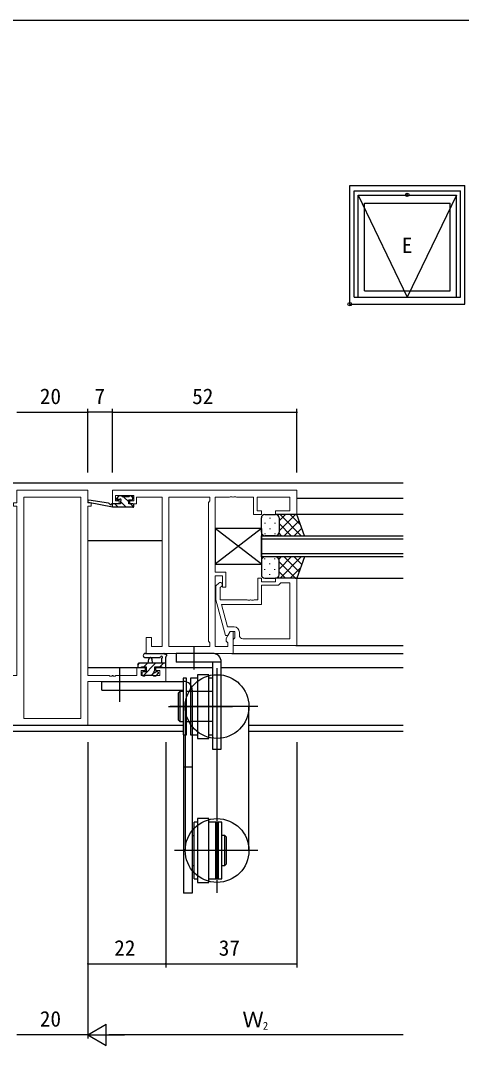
# Model space of a CAD drawing. Units: millimetres, scale not verified. Extents: x -397 to 397, y -282 to 282.
# Drawn here: x 97.2 to 221.7, y -9.8 to 279.3 of the extents above; entities that cross this region are included whole.
import ezdxf
from ezdxf.enums import TextEntityAlignment as Align

# ---------------------------------------------------------------- set-up
doc = ezdxf.new("R2010")
doc.units = ezdxf.units.MM
doc.header["$LTSCALE"] = 2
doc.header["$PDMODE"] = 32
doc.header["$PDSIZE"] = 1
doc.layers.add('0-2_YKK_11', color=7, linetype='Continuous', lineweight=18)
for name, color, linetype in [('0-3_YKK_12', 2, 'Continuous'), ('0-4_YKK_13', 4, 'Continuous'), ('0-5_YKK_A1', 4, 'Continuous'), ('0-6_YKK_D', 6, 'Continuous'), ('0-7_YKK_ZWAK', 7, 'Continuous')]:
    doc.layers.add(name, color=color, linetype=linetype)
doc.styles.add('ＭＳ ゴシック', font='')
doc.styles.get('ＭＳ ゴシック').set_extended_font_data('MS Gothic')

msp = doc.modelspace()

# ---------------------------------------------------------------- linework, layer by layer
at = {"layer": '0-2_YKK_11'}
for p, q in [((114.246, 82.411), (114.246, 144.851)), ((139.106, 102.711), (139.106, 144.851)), ((158.976, 105.911), (158.976, 106.781))]:
    msp.add_line(p, q, dxfattribs=at)
for points in [[(88.401, 94.391), (88.951, 94.391), (89.134, 94.511), (89.218, 94.511), (89.401, 94.391), (89.951, 94.391), (90.134, 94.511), (96.176, 94.511), (96.176, 142.281), (95.176, 142.281), (95.176, 143.281), (96.176, 143.281), (96.176, 146.781), (116.176, 146.781), (116.176, 143.281), (117.176, 143.281), (117.176, 142.281), (116.176, 142.281)], [(123.176, 146.781), (175.176, 146.781), (175.176, 139.981), (169.176, 139.981), (169.176, 140.981), (173.246, 140.981), (173.246, 144.851), (163.976, 144.851), (163.976, 140.981), (165.176, 140.981), (165.176, 139.981), (162.976, 139.981), (162.976, 144.851), (158.134, 144.851), (157.951, 144.971), (157.401, 144.971), (157.218, 144.851), (157.134, 144.851), (156.951, 144.971), (156.401, 144.971), (156.218, 144.851), (152.176, 144.851), (152.176, 123.681), (155.176, 123.681), (155.176, 119.481), (154.176, 119.481), (154.176, 122.681), (152.176, 122.681), (152.176, 102.711), (155.676, 102.711), (155.676, 103.781), (155.246, 104.211), (155.246, 105.023), (156.376, 106.981), (157.176, 106.981), (157.176, 100.781), (132.676, 100.781), (132.676, 105.281), (134.176, 105.281), (134.176, 102.711)], [(134.176, 102.711), (137.176, 102.711), (137.176, 144.851), (129.976, 144.851), (129.976, 144.051), (129.976, 142.981), (128.076, 142.981), (128.076, 143.781), (129.176, 143.781), (129.176, 145.281), (123.976, 145.281), (123.976, 143.781), (125.076, 143.781), (125.076, 142.981), (123.176, 142.981), (123.176, 146.781)], [(116.176, 142.281), (116.176, 94.511), (122.218, 94.511), (122.401, 94.391), (122.951, 94.391), (123.134, 94.511), (123.218, 94.511), (123.401, 94.391), (123.951, 94.391), (124.134, 94.511), (130.076, 94.511), (130.076, 96.781), (132.376, 96.781), (132.376, 95.981), (131.276, 95.981), (131.276, 94.511), (136.546, 94.511), (136.546, 95.981), (135.376, 95.981), (135.376, 96.781), (138.176, 96.781), (138.176, 92.881), (116.176, 92.881), (116.176, 80.481), (96.176, 80.481)], [(175.176, 102.981), (175.176, 121.981), (169.176, 121.981), (169.176, 120.981), (165.176, 120.981), (165.176, 121.981), (164.176, 121.981), (164.176, 115.881), (163.134, 115.881), (162.951, 115.761), (162.401, 115.761), (162.218, 115.881), (162.134, 115.881), (161.951, 115.761), (161.401, 115.761), (161.218, 115.881), (153.576, 115.881), (153.576, 119.332), (154, 119.756)], [(153.152, 120.605), (152.376, 119.829), (152.376, 115.884), (155.083, 105.781), (155.683, 105.781), (156.376, 106.981), (157.676, 106.981), (157.676, 105.181), (157.476, 104.981), (157.176, 104.681), (157.176, 102.981), (175.176, 102.981)], [(157.476, 108.281), (155.655, 108.281), (153.967, 114.581), (165.176, 114.581), (165.176, 119.981), (169.976, 119.981), (170.476, 120.481), (170.676, 120.681), (173.246, 120.681), (173.246, 104.911)], [(173.246, 120.681), (173.246, 104.911), (159.976, 104.911)]]:
    msp.add_lwpolyline(points, dxfattribs=at)
for points in [[(114.246, 82.411), (114.246, 144.851), (98.106, 144.851), (98.106, 82.411)], [(139.106, 102.711), (139.106, 144.851), (150.676, 144.851), (150.676, 143.781), (150.246, 143.351), (150.246, 104.211), (150.676, 103.781), (150.676, 102.711)]]:
    msp.add_lwpolyline(points, close=True, dxfattribs=at)
for centre, radius, start, end in [((153.576, 120.181), 0.6, 314.99999, 135.00001), ((157.476, 106.781), 1.5, 0.00001, 89.99999), ((159.976, 105.911), 1, 180.00001, 269.99999)]:
    msp.add_arc(centre, radius, start, end, dxfattribs=at)
at = {"layer": '0-3_YKK_12'}
for p, q in [((205.176, 148.781), (7.176, 148.781)), ((175.176, 144.58), (205.176, 144.58)), ((205.176, 139.98), (174.796, 139.981)), ((116.176, 132.581), (137.176, 132.581)), ((205.176, 132.981), (165.175, 132.981)), ((165.175, 128.981), (205.176, 128.981)), ((174.676, 121.981), (205.176, 121.981)), ((174.876, 102.981), (205.176, 102.981)), ((156.876, 100.78), (205.176, 100.78)), ((116.176, 96.781), (132.676, 96.781)), ((135.076, 96.781), (151.376, 96.781)), ((153.876, 96.781), (205.176, 96.781)), ((143.074, 80.411), (69.278, 80.411)), ((143.074, 78.781), (69.278, 78.781)), ((205.176, 80.411), (161.676, 80.411)), ((205.176, 78.781), (161.676, 78.781))]:
    msp.add_line(p, q, dxfattribs=at)
msp.add_lwpolyline([(205.176, 127.981), (165.175, 127.981), (165.175, 133.981), (205.176, 133.981)], dxfattribs=at)
at = {"layer": '0-4_YKK_13'}
for p, q in [((124.864, 145.093), (124.364, 144.593)), ((124.942, 144.082), (124.397, 144.626)), ((125.676, 145.181), (125.076, 145.181)), ((127.876, 144.981), (125.876, 144.981)), ((127.776, 143.493), (126.288, 144.981)), ((128.576, 145.181), (128.076, 145.181)), ((128.876, 144.638), (128.333, 145.181)), ((128.876, 144.381), (128.876, 144.881)), ((123.178, 141.981), (116.417, 143.387)), ((122.064, 143.154), (116.522, 143.977)), ((123.178, 142.981), (123.091, 142.995)), ((123.178, 141.981), (123.178, 142.981)), ((128.876, 141.981), (123.178, 141.981)), ((124.798, 141.981), (123.798, 142.981)), ((124.576, 144.081), (124.915, 144.081)), ((127.043, 141.981), (125.377, 143.647)), ((128.876, 142.981), (127.776, 142.981)), ((129.137, 142.132), (128.288, 142.981)), ((129.176, 142.281), (129.176, 142.681)), ((165.176, 134.981), (165.176, 138.981)), ((166.176, 139.981), (169.176, 139.981)), ((167.539, 139.061), (167.539, 138.861)), ((170.176, 135.36), (174.796, 139.981)), ((170.176, 138.189), (171.968, 139.981)), ((170.176, 138.981), (170.176, 135.381)), ((170.444, 139.981), (176.444, 133.981)), ((173.273, 139.981), (176.233, 137.02)), ((165.176, 125.981), (152.176, 135.981)), ((165.176, 135.981), (152.176, 125.981)), ((165.176, 135.981), (152.176, 135.981)), ((165.176, 135.981), (165.176, 125.981)), ((166.124, 137.646), (166.124, 137.446)), ((167.539, 136.031), (167.539, 135.831)), ((168.954, 137.646), (168.954, 137.446)), ((170.176, 138.581), (170.176, 134.981)), ((170.176, 137.42), (173.616, 133.981)), ((171.624, 133.981), (175.82, 138.176)), ((174.453, 133.981), (176.565, 136.092)), ((166.124, 134.616), (166.124, 134.416)), ((169.176, 133.981), (166.176, 133.981)), ((168.954, 134.616), (168.954, 134.416)), ((169.176, 133.981), (177.319, 133.981)), ((170.119, 134.649), (170.787, 133.981)), ((166.124, 127.346), (166.124, 127.546)), ((169.176, 127.981), (166.176, 127.981)), ((168.954, 127.346), (168.954, 127.546)), ((177.319, 127.981), (169.176, 127.981)), ((170.119, 127.312), (170.787, 127.981)), ((170.176, 124.541), (173.616, 127.981)), ((170.444, 121.981), (176.444, 127.981)), ((171.624, 127.981), (175.82, 123.785)), ((174.453, 127.981), (176.565, 125.869)), ((165.176, 126.981), (165.176, 122.981)), ((166.124, 124.316), (166.124, 124.516)), ((167.539, 125.931), (167.539, 126.131)), ((168.954, 124.316), (168.954, 124.516)), ((170.176, 123.381), (170.176, 126.981)), ((170.176, 126.601), (174.796, 121.981)), ((170.176, 122.981), (170.176, 126.581)), ((173.273, 121.981), (176.233, 124.941)), ((166.176, 121.981), (169.176, 121.981)), ((167.539, 122.901), (167.539, 123.101)), ((170.176, 123.772), (171.968, 121.981)), ((146.176, 96.195), (146.176, 102.649)), ((132.448, 100.781), (137.61, 100.781)), ((132.448, 99.581), (136.409, 99.578)), ((133.276, 97.981), (133.378, 99.125)), ((134.476, 97.981), (134.374, 99.125)), ((136.976, 99.161), (136.976, 97.981)), ((138.176, 97.081), (138.176, 99.761)), ((125.176, 96.602), (125.176, 87.074)), ((130.276, 97.462), (130.794, 97.981)), ((130.276, 97.681), (130.276, 97.081)), ((138.176, 97.981), (130.576, 97.981)), ((130.576, 96.781), (131.176, 96.781)), ((131.784, 94.481), (135.284, 97.981)), ((132.039, 96.981), (133.039, 97.981)), ((135.876, 95.581), (135.537, 95.581)), ((136.529, 96.981), (137.529, 97.981)), ((137.276, 96.781), (137.876, 96.781)), ((151.376, 98.281), (151.376, 73.781)), ((152.676, 33.212), (152.676, 96.615)), ((131.476, 95.281), (131.476, 94.781)), ((131.776, 94.481), (132.276, 94.481)), ((132.476, 94.681), (134.576, 94.681)), ((134.229, 94.681), (134.928, 95.379)), ((134.776, 94.481), (135.376, 94.481)), ((135.588, 94.568), (136.088, 95.068)), ((144.074, 93.78), (143.074, 93.78)), ((143.074, 93.78), (143.074, 77.78)), ((144.074, 77.78), (144.074, 93.78)), ((147.174, 93.78), (145.174, 93.78)), ((150.374, 94.78), (147.174, 94.78)), ((150.374, 76.78), (150.374, 94.78)), ((151.374, 93.78), (150.374, 93.78)), ((120.176, 90.381), (143.074, 90.381)), ((143.176, 90.381), (143.074, 90.381)), ((143.176, 77.78), (143.176, 90.381)), ((145.174, 90.03), (144.074, 90.03)), ((151.374, 90.03), (145.174, 90.03)), ((145.676, 90.381), (145.676, 77.78)), ((138.964, 85.781), (157.068, 85.781)), ((164.21, 85.78), (139.46, 85.78)), ((143.676, 85.78), (143.676, 45.181)), ((161.676, 45.181), (161.676, 85.78)), ((141.674, 82.03), (142.174, 81.53)), ((142.174, 81.53), (143.074, 81.53)), ((144.074, 81.53), (145.174, 81.53)), ((151.374, 81.53), (145.174, 81.53)), ((143.074, 77.78), (144.074, 77.78)), ((143.176, 77.78), (143.176, 33.181)), ((150.374, 77.78), (151.374, 77.78)), ((143.176, 68.812), (145.676, 68.812)), ((146.174, 37.181), (146.174, 53.181)), ((147.174, 53.181), (146.174, 53.181)), ((150.374, 54.181), (147.174, 54.181)), ((147.174, 54.181), (147.174, 36.181)), ((152.374, 53.181), (150.374, 53.181)), ((152.976, 53.181), (152.976, 37.181)), ((153.976, 53.181), (152.976, 53.181)), ((153.976, 37.181), (153.976, 53.181)), ((145.676, 49.431), (146.174, 49.431)), ((152.976, 49.431), (152.374, 49.431)), ((157.471, 45.181), (140.637, 45.181)), ((164.21, 45.181), (140.96, 45.181)), ((145.676, 40.931), (146.174, 40.931)), ((152.374, 40.931), (152.976, 40.931)), ((153.976, 40.931), (154.876, 40.931)), ((154.876, 40.931), (155.376, 41.431)), ((146.174, 37.181), (147.174, 37.181)), ((152.976, 37.181), (153.976, 37.181))]:
    msp.add_line(p, q, dxfattribs=at)
for points in [[(125.376, 143.62), (125.376, 142.981), (123.178, 142.981)], [(127.776, 142.981), (127.776, 144.081), (128.576, 144.081)], [(177.319, 133.981), (175.176, 139.981), (169.176, 139.981)], [(152.176, 135.981), (152.176, 125.981), (165.176, 125.981)], [(177.319, 127.981), (175.176, 121.981), (169.176, 121.981)], [(151.376, 100.781), (141.176, 100.781), (141.176, 98.281)], [(131.376, 96.981), (132.676, 96.981), (132.676, 95.581), (131.776, 95.581)], [(135.076, 96.042), (135.076, 96.981), (137.076, 96.981)], [(151.376, 73.781), (153.876, 73.781), (153.876, 98.281), (141.176, 98.281)], [(120.176, 90.381), (120.176, 92.881), (143.074, 92.881)], [(145.174, 93.78), (145.174, 77.78), (147.174, 77.78)], [(147.174, 94.78), (147.174, 76.78), (150.374, 76.78)], [(142.174, 90.03), (141.674, 89.53), (141.674, 82.03)], [(143.074, 90.03), (142.174, 90.03), (142.174, 81.53)], [(145.676, 77.78), (145.676, 33.181), (143.176, 33.181)], [(147.174, 36.181), (150.374, 36.181), (150.374, 54.181)], [(150.374, 37.181), (152.374, 37.181), (152.374, 53.181)], [(154.876, 40.931), (154.876, 49.431), (153.976, 49.431)], [(155.376, 41.431), (155.376, 48.931), (154.876, 49.431)]]:
    msp.add_lwpolyline(points, dxfattribs=at)
for centre in [(152.674, 85.78), (152.676, 45.181)]:
    msp.add_circle(centre, 9, dxfattribs=at)
for centre, radius, start, end in [((124.576, 144.381), 0.3, 135, 270), ((125.076, 144.881), 0.3, 90, 135), ((125.676, 144.981), 0.2, 0, 90), ((128.076, 144.981), 0.2, 90, 180), ((128.576, 144.881), 0.3, 0, 90), ((116.478, 143.681), 0.3, 81.55064, 258.25019), ((122.02, 142.857), 0.3, 21.55064, 81.55064), ((122.578, 143.078), 0.3, 201.55064, 320.80246), ((123.043, 142.699), 0.3, 80.80246, 140.80246), ((124.915, 144.381), 0.3, 270, 326.94427), ((125.376, 144.081), 0.25, 303.05573, 146.94427), ((125.676, 143.62), 0.3, 123.05573, 180), ((128.576, 144.381), 0.3, 270, 0), ((128.876, 142.681), 0.3, 0, 90), ((128.876, 142.281), 0.3, 270, 0), ((166.176, 138.981), 1, 90, 180), ((169.176, 138.981), 1, 0, 90), ((169.176, 138.981), 1, 0, 90), ((166.176, 134.981), 1, 180, 270), ((169.176, 134.981), 1, 270, 0), ((169.176, 134.981), 1, 270, 0), ((166.176, 126.981), 1, 90, 180), ((169.176, 126.981), 1, 0, 90), ((169.176, 126.981), 1, 0, 90), ((166.176, 122.981), 1, 180, 270), ((169.176, 122.981), 1, 270, 0), ((169.176, 122.981), 1, 270, 0), ((132.448, 100.181), 0.6, 89.95977, 269.95977), ((133.876, 99.081), 0.5, 5.09207, 174.90793), ((136.409, 99.878), 0.3, 269.95977, 340.81024), ((136.976, 99.681), 0.3, 300, 160.81024), ((137.276, 99.161), 0.3, 120, 180), ((137.61, 100.481), 0.3, 40.52878, 90), ((138.066, 100.87), 0.3, 220.52878, 280.52878), ((138.176, 100.281), 0.3, 300, 100.52878), ((138.476, 99.761), 0.3, 120, 180), ((151.376, 98.281), 2.5, 0, 90), ((130.576, 97.681), 0.3, 90, 180), ((130.576, 97.081), 0.3, 180, 270), ((131.176, 96.981), 0.2, 270, 0), ((131.776, 95.281), 0.3, 90, 180), ((135.076, 95.581), 0.25, 123.05573, 326.94427), ((134.776, 96.042), 0.3, 303.05573, 0), ((135.537, 95.281), 0.3, 90, 146.94427), ((135.876, 95.281), 0.3, 315, 90), ((137.276, 96.981), 0.2, 180, 270), ((137.876, 97.081), 0.3, 270, 0), ((131.776, 94.781), 0.3, 180, 270), ((132.276, 94.681), 0.2, 270, 0), ((134.776, 94.681), 0.2, 180, 270), ((135.376, 94.781), 0.3, 270, 315), ((143.176, 90.381), 2.5, 0, 90)]:
    msp.add_arc(centre, radius, start, end, dxfattribs=at)
at = {"layer": '0-5_YKK_A1'}
for p, q in [((190.128, 232.8), (222.628, 232.8)), ((190.128, 199.3), (190.128, 232.8)), ((191.378, 201.3), (191.378, 231.3)), ((191.378, 231.3), (221.378, 231.3)), ((221.378, 201.3), (221.378, 231.3)), ((192.478, 201.3), (192.478, 230)), ((192.478, 230), (206.378, 201.3)), ((192.478, 230), (220.278, 230)), ((220.278, 230), (206.378, 201.3)), ((220.278, 201.3), (220.278, 230)), ((194.328, 227.75), (218.428, 227.75)), ((194.328, 203.05), (194.328, 227.75)), ((218.428, 203.05), (218.428, 227.75)), ((194.328, 203.05), (218.428, 203.05)), ((191.378, 201.3), (221.378, 201.3))]:
    msp.add_line(p, q, dxfattribs=at)
msp.add_lwpolyline([(190.128, 199.3), (222.628, 199.3), (222.628, 232.8)], dxfattribs=at)
for p in [(206.378, 230.125), (190.128, 199.3)]:
    msp.add_point(p, dxfattribs=at)
at = {"layer": '0-6_YKK_D'}
for p, q in [((96.176, 168.781), (116.176, 168.781)), ((116.176, 151.781), (116.176, 169.781)), ((116.176, 151.781), (116.176, 169.781)), ((123.174, 168.781), (116.176, 168.781)), ((123.174, 151.781), (123.174, 169.781)), ((123.176, 151.781), (123.176, 169.781)), ((123.176, 168.781), (175.176, 168.781)), ((175.176, 151.781), (175.176, 169.781)), ((116.176, 75.781), (116.176, 12.181)), ((116.176, 75.781), (116.176, -7.819)), ((116.176, 75.781), (116.176, -7.82)), ((138.176, 75.781), (138.176, 12.181)), ((138.176, 75.781), (138.176, 12.181)), ((175.176, 75.781), (175.176, 12.181)), ((116.176, 13.181), (138.176, 13.181)), ((138.176, 13.181), (175.176, 13.181)), ((116.176, -6.82), (121.372, -3.82)), ((121.372, -9.82), (121.372, -3.82)), ((116.176, -6.819), (96.176, -6.819)), ((116.176, -6.82), (121.372, -9.82)), ((116.176, -6.82), (126.568, -6.82)), ((205.176, -6.82), (122.176, -6.82))]:
    msp.add_line(p, q, dxfattribs=at)
for centre, start, end in [((116.176, 168.781), 0, 180), ((116.176, 168.781), 0, 180), ((116.176, 168.781), 180, 0), ((116.176, 168.781), 180, 0), ((123.174, 168.781), 0, 180), ((123.174, 168.781), 180, 0), ((123.176, 168.781), 0, 180), ((123.176, 168.781), 180, 0), ((175.176, 168.781), 0, 180), ((175.176, 168.781), 180, 0), ((116.176, 13.181), 0, 180), ((116.176, 13.181), 180, 0), ((138.176, 13.181), 0, 180), ((138.176, 13.181), 0, 180), ((138.176, 13.181), 180, 0), ((138.176, 13.181), 180, 0), ((175.176, 13.181), 0, 180), ((175.176, 13.181), 180, 0)]:
    msp.add_arc(centre, 0.106, start, end, dxfattribs=at)
at = {"layer": '0-7_YKK_ZWAK'}
msp.add_line((376.1, 279.3), (-393.9, 279.3), dxfattribs=at)

# ---------------------------------------------------------------- texts
at = {"layer": '0-5_YKK_A1', "style": 'ＭＳ ゴシック'}
msp.add_text('E', height=4.399, dxfattribs=at).set_placement((204.804, 212.356), align=Align.BOTTOM_LEFT)
at = {"layer": '0-6_YKK_D', "style": 'ＭＳ ゴシック'}
for s, height, p in [('20', 4.399, (102.656, 169.781)), ('7', 4.399, (118.075, 169.781)), ('52', 4.399, (145.656, 169.781)), ('22', 4.399, (123.656, 14.181)), ('37', 4.399, (153.156, 14.181)), ('20', 4.399, (102.656, -5.819)), ('Ｗ', 4.399, (159.836, -6.02)), ('2', 2.199, (165.596, -6.02))]:
    msp.add_text(s, height=height, dxfattribs=at).set_placement(p, align=Align.BOTTOM_LEFT)

doc.saveas('drawing.dxf')
